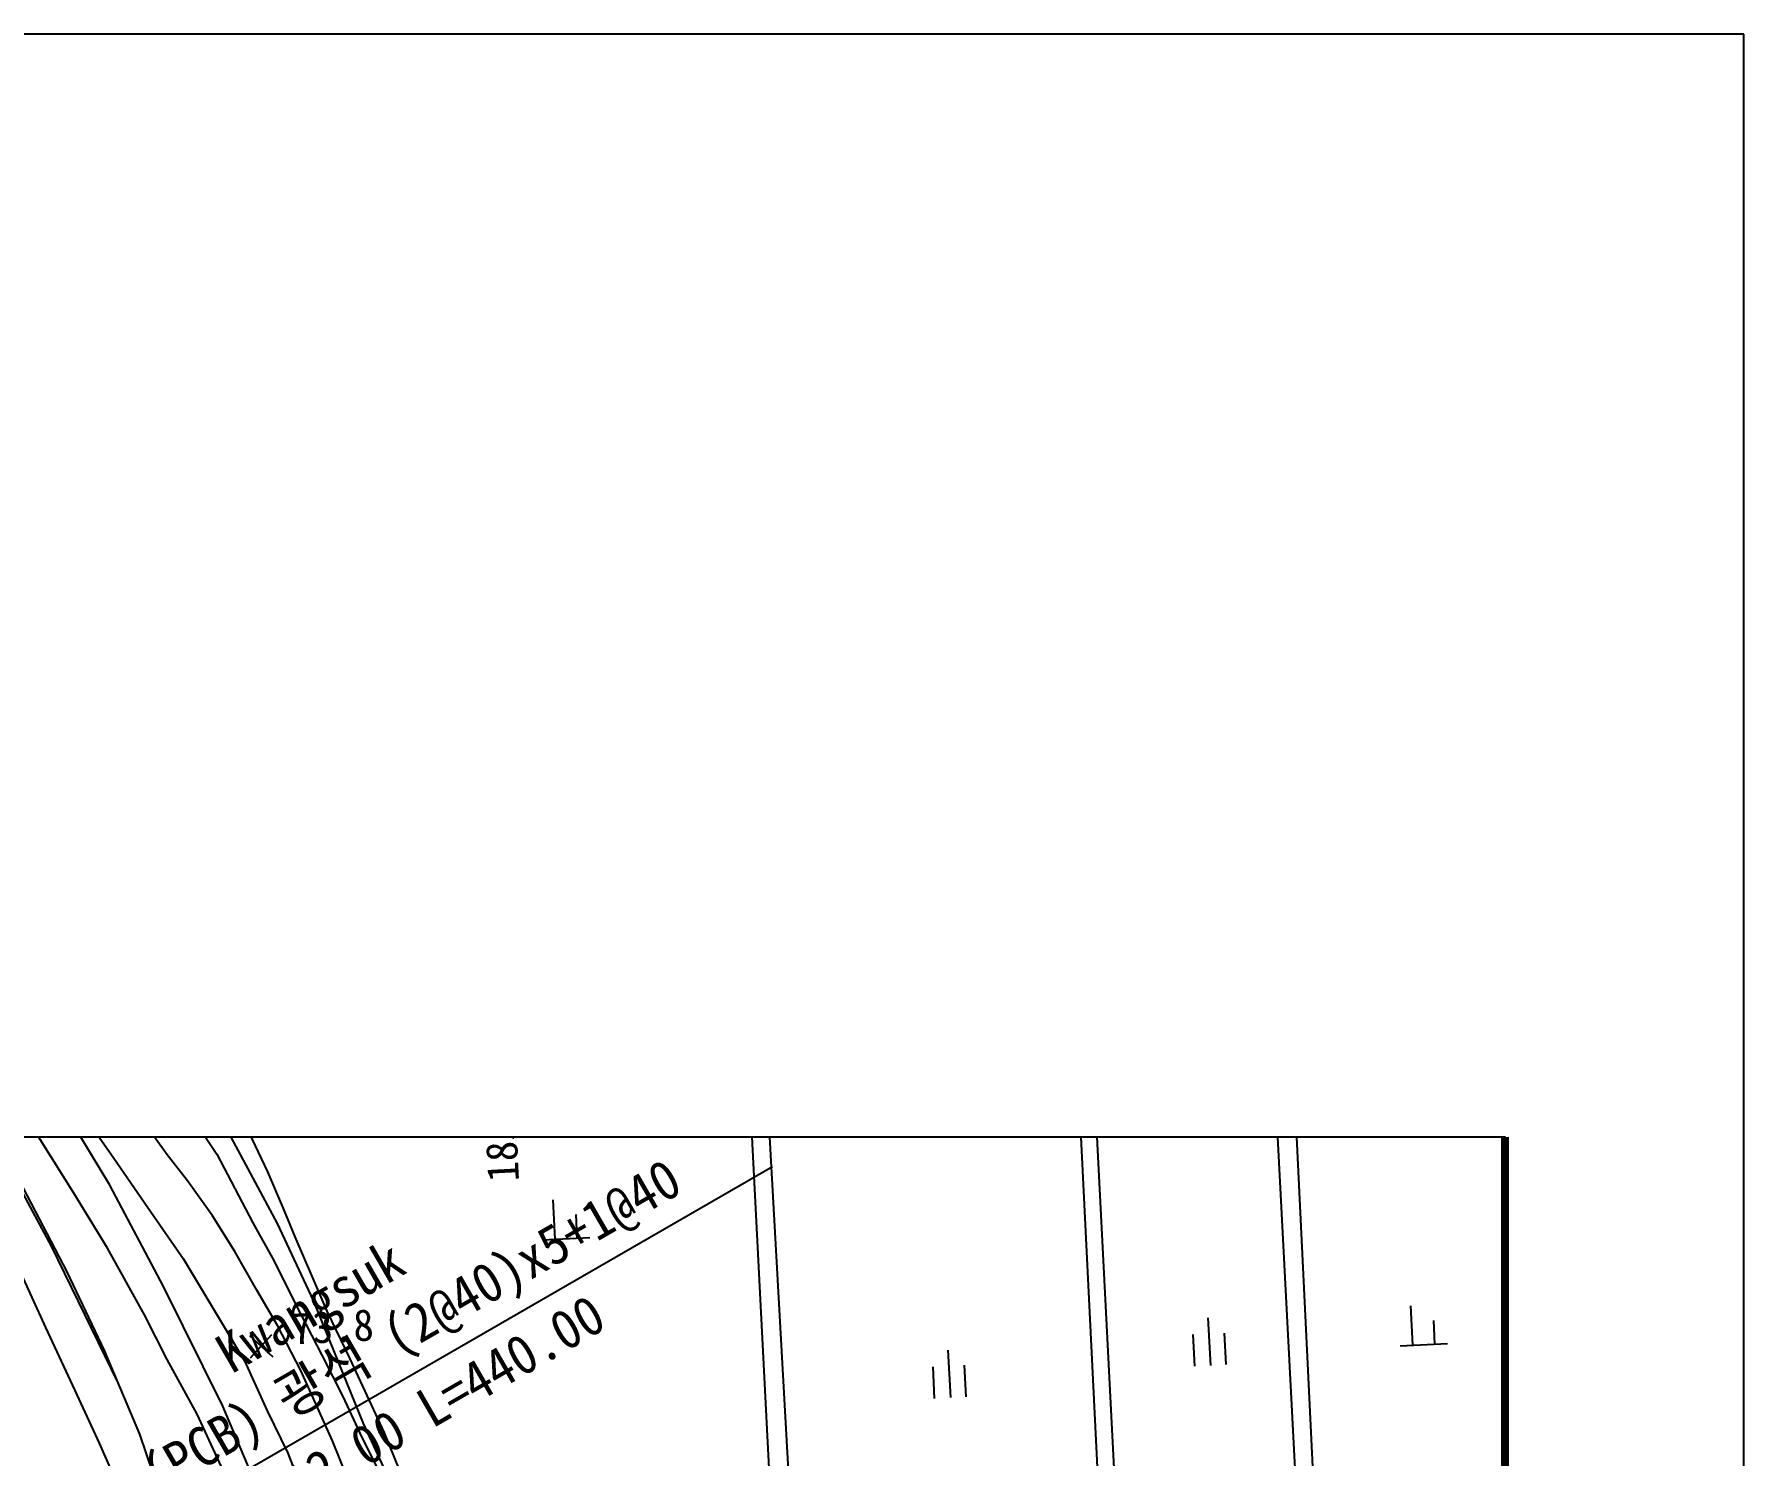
# Model space of a CAD drawing. Header units: millimetres. Extents: x 11366 to 12162, y 1103 to 1810.
# Drawn here: x 12053.8 to 12161.9, y 1529.1 to 1619.1 of the extents above; entities that cross this region are included whole.
import ezdxf
from ezdxf.xclip import XClip

# ---------------------------------------------------------------- set-up
doc = ezdxf.new("R2010")
doc.units = ezdxf.units.MM
doc.header["$LTSCALE"] = 10
doc.header["$MEASUREMENT"] = 0
doc.header["$XCLIPFRAME"] = 2
doc.linetypes.add('A-CENTR01', pattern=[2, 1.25, -0.25, 0.25, -0.25])
doc.layers.add('TN-MACL', color=6, linetype='A-CENTR01')
doc.layers.add('TZ-BASE', color=253, linetype='Continuous')
doc.layers.add('TX-PAPR', color=2, linetype='Continuous', plot=False)
doc.styles.add('HANA', font='GulimChe.ttf')

# ---------------------------------------------------------------- blocks, each defined once
blk = doc.blocks.new('JD-FFCG5FXDGD4XFS')
at = {"layer": 'TZ-BASE'}
for p, q in [((675.34, 31.64, 73.86), (672.52, 88.68, 73.86)), ((678.69, -11.54, 73.99), (673.48, 88.75, 73.99)), ((684.86, 89.2, 73.99), (690.09, -11, 73.99)), ((686.12, 89.52, 73.99), (690.92, -10.63, 73.99)), ((652.75, 88.03, 73.86), (655.83, 32.85, 73.86)), ((651.77, 86.87, 73.74), (654.32, 36.48, 73.74)), ((607.35, 74.86, 66.03), (605.61, 77.53, 66.03)), ((616.45, 76.97), (618.53, 73.93)), ((611.75, 71.96, 73), (609.11, 76.35, 73)), ((610.3, 76.1, 76.87), (612.02, 73.68, 76.87)), ((615.38, 73.88, 74.61), (613.47, 76.54, 74.61)), ((622.36, 69.54, 74), (618.55, 76.62, 74)), ((620.79, 74.86, 73.74), (619.85, 76.56, 73.74)), ((609.49, 71.46, 66.03), (607.35, 74.86, 66.03)), ((621.76, 72.81, 73.74), (620.79, 74.86, 73.74)), ((604.92, 73.9, 72), (608.04, 68.11, 72)), ((612.02, 73.68, 76.87), (614.15, 70.55, 76.87)), ((616.66, 72.23, 74.61), (615.38, 73.88, 74.61)), ((618.53, 73.93), (620.81, 69.59)), ((612, 49.09), (653.67, 73.15)), ((622.74, 70.49, 73.74), (621.76, 72.81, 73.74)), ((606.03, 72.26, 74.94), (609.04, 66.48, 74.94)), ((611.61, 67.98, 66.03), (609.49, 71.46, 66.03)), ((615.16, 65.56, 73), (611.75, 71.96, 73)), ((618.24, 70.03, 74.61), (616.66, 72.23, 74.61)), ((614.15, 70.55, 76.87), (616.39, 67.33, 76.87)), ((623.48, 68.7, 73.74), (622.74, 70.49, 73.74)), ((639.92, 68.54, 73.51), (639.79, 71.04, 73.51)), ((619.67, 67.77, 74.61), (618.24, 70.03, 74.61)), ((620.81, 69.59), (622.14, 67.15)), ((624.63, 64.66, 74), (622.36, 69.54, 74)), ((641.32, 68.61, 73.51), (641.24, 70.11, 73.51)), ((624.6, 66.11, 73.74), (623.48, 68.7, 73.74)), ((639.12, 68.5, 73.51), (642.11, 68.66, 73.51)), ((608.04, 68.11, 72), (612.27, 59.45, 72)), ((613.95, 63.75, 66.03), (611.61, 67.98, 66.03)), ((616.39, 67.33, 76.87), (618.41, 63.96, 76.87)), ((621.06, 65.33, 74.61), (619.67, 67.77, 74.61)), ((622.14, 67.15), (623.48, 64.48)), ((605.95, 66.75, 72.16), (607.69, 62.96, 72.16)), ((609.04, 66.48, 74.94), (611.4, 61.51, 74.94)), ((625.5, 64, 73.74), (624.6, 66.11, 73.74)), ((618.91, 57.98, 73), (615.16, 65.56, 73)), ((622.37, 63.09, 74.61), (621.06, 65.33, 74.61)), ((618.41, 63.96, 76.87), (620.27, 60.85, 76.87)), ((623.48, 64.48), (625.19, 61.16)), ((627.8, 56.89, 74), (624.63, 64.66, 74)), ((626.93, 61.02, 73.74), (625.5, 64, 73.74)), ((694.17, 61.84, 74.09), (694.04, 64.33, 74.09)), ((607.69, 62.96, 72.16), (609.54, 58.98, 72.16)), ((615.38, 60.93, 66.03), (613.95, 63.75, 66.03)), ((623.84, 60.23, 74.61), (622.37, 63.09, 74.61)), ((681.21, 63.56, 73.99), (681.37, 60.56, 73.99)), ((695.56, 61.91, 74.09), (695.49, 63.41, 74.09)), ((620.59, 62.45, 73.83), (622.07, 61.11, 73.83)), ((620.66, 61.04, 73.83), (622, 62.52, 73.83)), ((680.37, 60.51, 73.99), (680.27, 62.51, 73.99)), ((682.37, 60.61, 73.99), (682.26, 62.61, 73.99)), ((693.37, 61.79, 74.09), (696.36, 61.95, 74.09)), ((611.4, 61.51, 74.94), (613.64, 56.2, 74.94)), ((617.29, 57.47, 66.03), (615.38, 60.93, 66.03)), ((620.27, 60.85, 76.87), (621.7, 57.68, 76.87)), ((625.19, 61.16), (626.49, 58.59)), ((629.13, 56.29, 73.74), (626.93, 61.02, 73.74)), ((664.76, 61.52, 73.39), (664.92, 58.52, 73.39)), ((665.92, 58.57, 73.39), (665.82, 60.57, 73.39)), ((625.19, 57.24, 74.61), (623.84, 60.23, 74.61)), ((663.92, 58.47, 73.39), (663.82, 60.47, 73.39)), ((609.54, 58.98, 72.16), (611.09, 55.64, 72.16)), ((626.49, 58.59), (627.57, 56.27)), ((619.32, 53.05, 66.03), (617.29, 57.47, 66.03)), ((620.93, 53.2, 73), (618.91, 57.98, 73)), ((621.7, 57.68, 76.87), (623.01, 55, 76.87)), ((625.83, 55.79, 74.61), (625.19, 57.24, 74.61)), ((627.57, 56.27), (628.9, 53.59)), ((632.74, 46.22, 74), (627.8, 56.89, 74)), ((630.39, 53.18, 73.74), (629.13, 56.29, 73.74)), ((611.09, 55.64, 72.16), (612.36, 52.7, 72.16)), ((613.64, 56.2, 74.94), (615.45, 50.85, 74.94)), ((626.85, 53.28, 74.61), (625.83, 55.79, 74.61)), ((623.01, 55, 76.87), (623.82, 52.91, 76.87))]:
    blk.add_line(p, q, dxfattribs=at)
at = {"layer": 'TZ-BASE', "style": 'HANA'}
for s, height, rotation, p in [('185,700', 2, 92.9893, (637.64, 72.22)), ('B(PCB) 광석 (2@40)x5+1@40', 2.5, 30.0026, (613.32, 51.49)), ('Kwangsuk', 2.5, 30.0026, (619.45, 59.99)), ('294km912.00 L=440.00', 2.5, 30.0026, (615.34, 46.84)), ('73.8', 2, 2.9893, (623.33, 61.88, 73.83))]:
    blk.add_text(s, height=height, rotation=rotation, dxfattribs=at).set_placement(p)

msp = doc.modelspace()

# ---------------------------------------------------------------- linework, layer by layer
at = {"layer": 'TN-MACL', "const_width": 0.5}
msp.add_lwpolyline([(12146.79, 1549.27), (12146.79, 1399.27)], dxfattribs=at)
at = {"layer": 'TX-PAPR'}
msp.add_lwpolyline([(11365.89, 1103.05), (12161.89, 1103.05), (12161.89, 1619.05), (11365.89, 1619.05)], close=True, dxfattribs=at)
at = {"layer": 'TX-PAPR', "flags": 128}
msp.add_lwpolyline([(11446.79, 1399.27), (12146.79, 1399.27), (12146.79, 1549.27), (11446.79, 1549.27)], close=True, dxfattribs=at)

# ---------------------------------------------------------------- block references
at = {"layer": 'TZ-BASE'}
ref = msp.add_blockref('JD-FFCG5FXDGD4XFS', (11446.79, 1474.27), dxfattribs=at)
XClip(ref).set_block_clipping_path([(0.0000038782, -74.9999999898), (700.0000038781, -74.9999638478), (699.9999961333, 75.0000361522), (-0.0000038665, 75.0000000102)])

doc.saveas('drawing.dxf')
